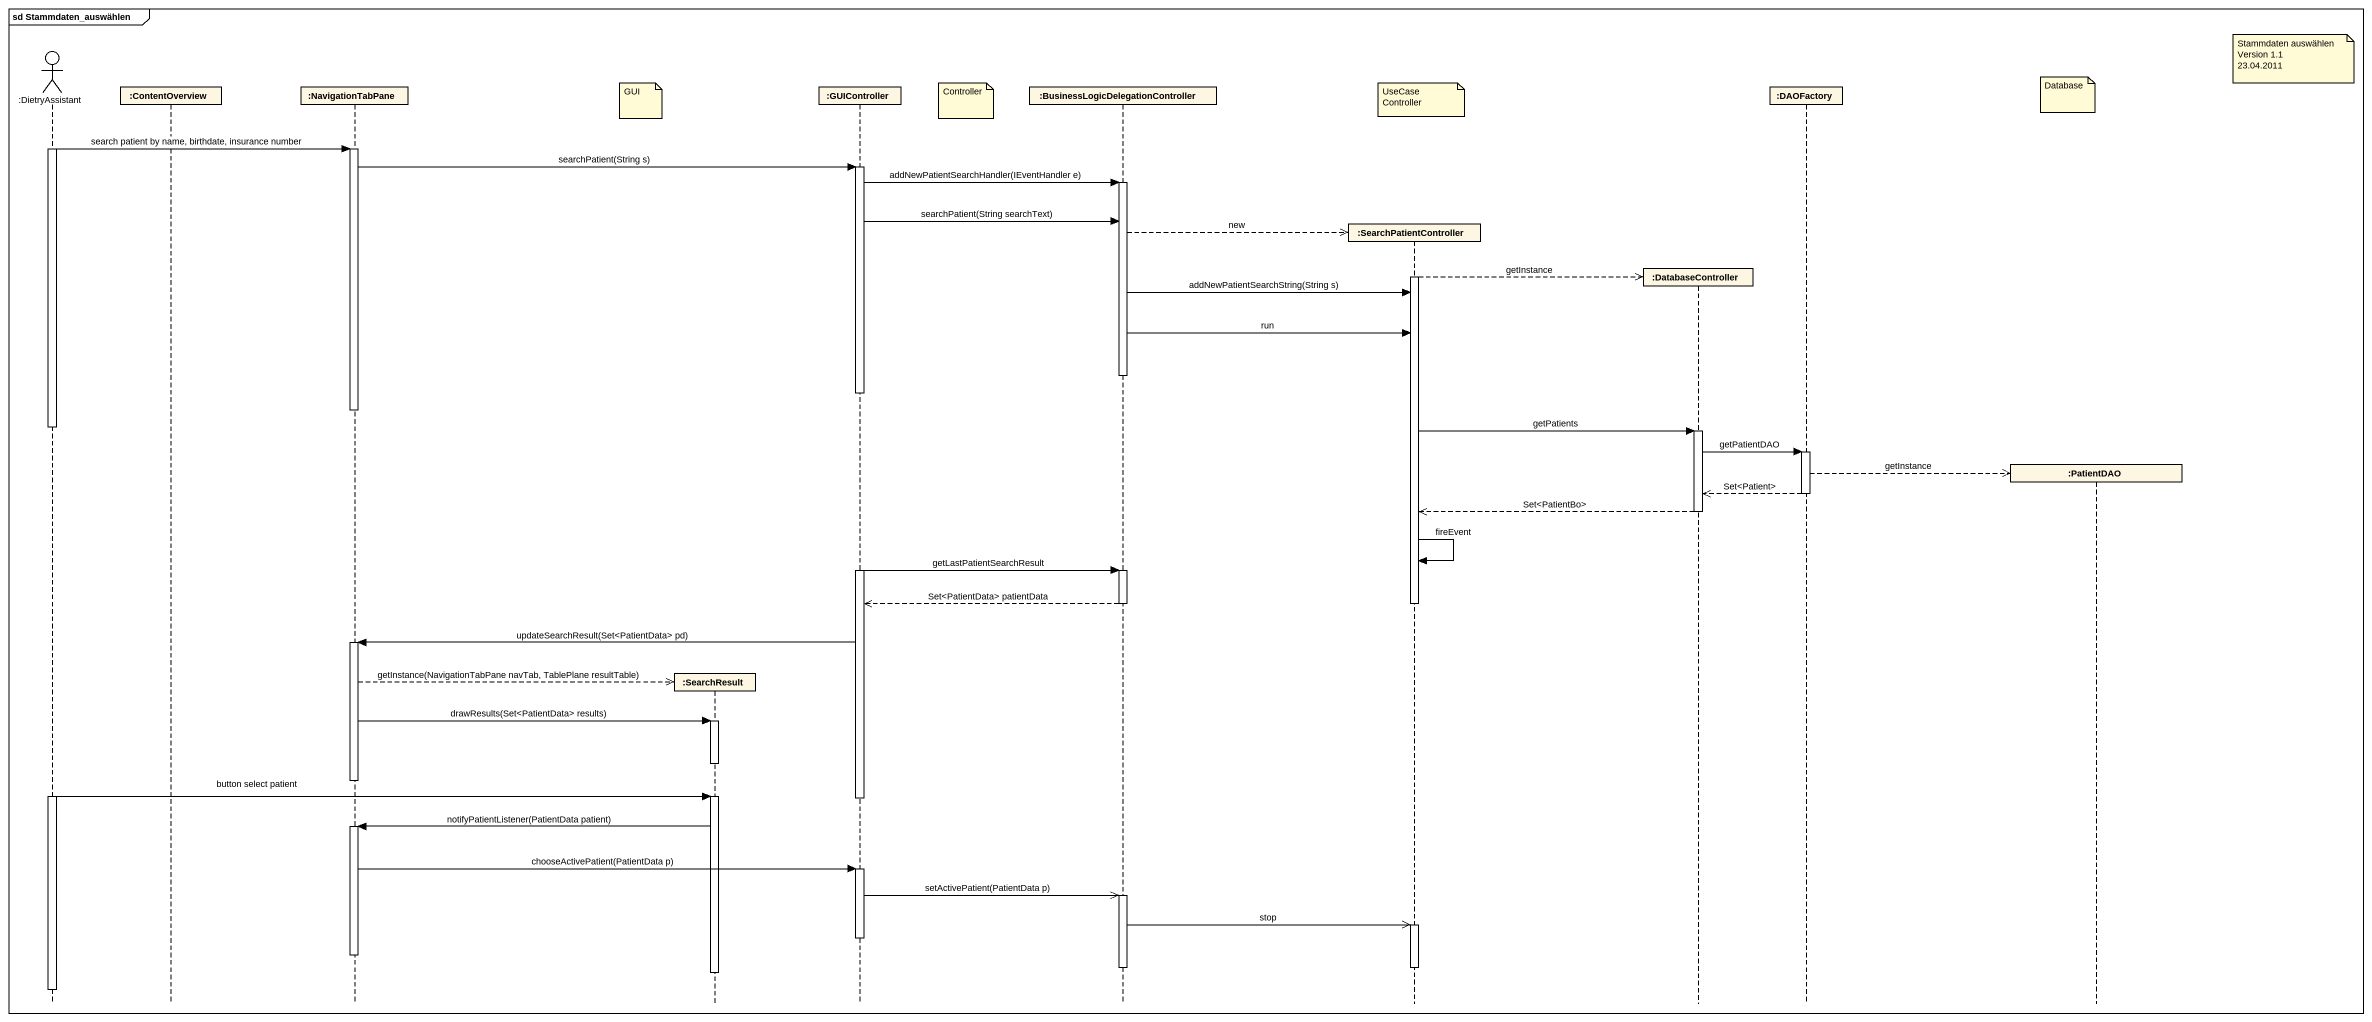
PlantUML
@startuml
mainframe sd Stammdaten_auswählen
hide footbox
actor ":DietryAssistant" as DietryAssistant
participant ":ContentOverview" as ContentOverview
participant ":NavigationTabPane" as NavigationTabPane
participant ":SearchResult" as SearchResult
participant ":GUIController" as GUIController
participant ":BusinessLogicDelegationController" as BusinessLogicDelegationContr
participant ":SearchPatientController" as SearchPatientController
participant ":DatabaseController" as DatabaseController
participant ":DAOFactory" as DAOFactory
participant ":PatientDAO" as PatientDAO

note right of PatientDAO
  Stammdaten auswählen
  Version 1.1
  23.04.2011
end note
note left of PatientDAO : Database
note over SearchPatientController : UseCaseController
note left of SearchResult : GUI
note right of GUIController : Controller
activate DietryAssistant
DietryAssistant -> NavigationTabPane : search patient by name, birthdate, insurance number
activate NavigationTabPane
NavigationTabPane -> GUIController : searchPatient(String s)
activate GUIController
GUIController -> BusinessLogicDelegationContr : addNewPatientSearchHandler(IEventHandler e)
activate BusinessLogicDelegationContr
GUIController -> BusinessLogicDelegationContr : searchPatient(String searchText)
BusinessLogicDelegationContr -->> SearchPatientController ** : new
activate SearchPatientController
SearchPatientController -->> DatabaseController ** : getInstance
BusinessLogicDelegationContr -> SearchPatientController : addNewPatientSearchString(String s)
BusinessLogicDelegationContr -> SearchPatientController : run
deactivate BusinessLogicDelegationContr
deactivate GUIController
deactivate NavigationTabPane
deactivate DietryAssistant
SearchPatientController -> DatabaseController : getPatients
activate DatabaseController
DatabaseController -> DAOFactory : getPatientDAO
activate DAOFactory
DAOFactory -->> PatientDAO ** : getInstance
DAOFactory -->> DatabaseController : Set<Patient>
deactivate DAOFactory
DatabaseController -->> SearchPatientController : Set<PatientBo>
deactivate DatabaseController
SearchPatientController -> SearchPatientController : fireEvent
activate GUIController
GUIController -> BusinessLogicDelegationContr : getLastPatientSearchResult
activate BusinessLogicDelegationContr
BusinessLogicDelegationContr -->> GUIController : Set<PatientData> patientData
deactivate SearchPatientController
deactivate BusinessLogicDelegationContr
GUIController -> NavigationTabPane : updateSearchResult(Set<PatientData> pd)
activate NavigationTabPane
NavigationTabPane -->> SearchResult ** : getInstance(NavigationTabPane navTab, TablePlane resultTable)
NavigationTabPane -> SearchResult : drawResults(Set<PatientData> results)
activate SearchResult
deactivate SearchResult
deactivate NavigationTabPane
activate DietryAssistant
DietryAssistant -> SearchResult : button select patient
activate SearchResult
deactivate GUIController
SearchResult -> NavigationTabPane : notifyPatientListener(PatientData patient)
activate NavigationTabPane
NavigationTabPane -> GUIController : chooseActivePatient(PatientData p)
activate GUIController
GUIController ->> BusinessLogicDelegationContr : setActivePatient(PatientData p)
activate BusinessLogicDelegationContr
BusinessLogicDelegationContr ->> SearchPatientController : stop
activate SearchPatientController
deactivate GUIController
deactivate NavigationTabPane
deactivate SearchPatientController
deactivate BusinessLogicDelegationContr
deactivate SearchResult
deactivate DietryAssistant
@enduml
